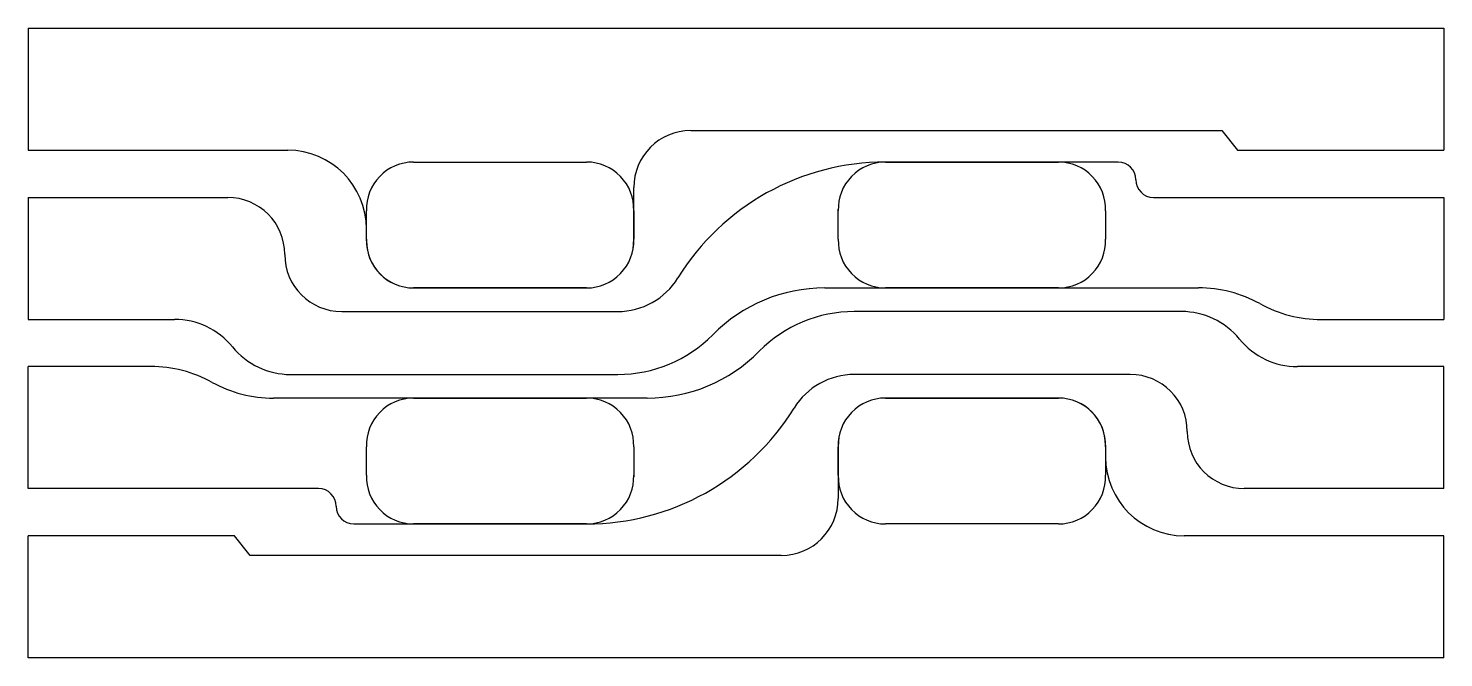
# Model space of a CAD drawing. Header units: inches. Extents: x -4.5 to 4.5, y -2 to 2.
import ezdxf

# ---------------------------------------------------------------- set-up
doc = ezdxf.new("R2010")
doc.units = ezdxf.units.IN
doc.header["$MEASUREMENT"] = 0
doc.layers.add('F.Cu', color=1, linetype='Continuous')
doc.layers.add('F.Mask', color=3, linetype='Continuous')

msp = doc.modelspace()

# ---------------------------------------------------------------- linework, layer by layer
at = {"layer": 'F.Cu', "color": 1}
for p, q in [((-4.5, 2), (4.5, 2)), ((-0.2875, 1.35), (3.0888, 1.35)), ((-4.5, 1.225), (-2.85, 1.225)), ((3.1897, 1.225), (4.5, 1.225)), ((2.43, 1.15), (0.95, 1.15)), ((-4.5, 0.925), (-3.2318, 0.925)), ((2.655, 0.925), (4.5, 0.925)), ((-0.65, 0.6595), (-0.65, 0.8405)), ((-2.05, 0.35), (-0.95, 0.35)), ((0.564, 0.35), (2.05, 0.35)), ((2.05, 0.35), (2.941, 0.35)), ((-2.5068, 0.2), (-0.7522, 0.2)), ((2.8328, 0.2), (0.7522, 0.2)), ((-4.5, 0.15), (-3.5699, 0.15)), ((3.7207, 0.15), (4.5, 0.15)), ((-3.7207, -0.15), (-4.5, -0.15)), ((4.5, -0.15), (3.5699, -0.15)), ((-2.8328, -0.2), (-0.7522, -0.2)), ((2.5068, -0.2), (0.7522, -0.2)), ((-2.05, -0.35), (-2.941, -0.35)), ((-0.564, -0.35), (-2.05, -0.35)), ((2.05, -0.35), (0.95, -0.35)), ((0.65, -0.6595), (0.65, -0.8405)), ((-2.655, -0.925), (-4.5, -0.925)), ((4.5, -0.925), (3.2318, -0.925)), ((-2.43, -1.15), (-0.95, -1.15)), ((-3.1897, -1.225), (-4.5, -1.225)), ((4.5, -1.225), (2.85, -1.225)), ((0.2875, -1.35), (-3.0888, -1.35)), ((4.5, -2), (-4.5, -2))]:
    msp.add_line(p, q, dxfattribs=at)
at = {"layer": 'F.Cu'}
for p, q in [((-4.5, 2), (-4.5, 1.225)), ((4.5, 2), (4.5, 1.225)), ((3.0888, 1.35), (3.1897, 1.225)), ((2.5425, 1.0375), (2.5425, 1.0375)), ((-4.5, 0.925), (-4.5, 0.15)), ((-0.65, 0.8405), (-0.65, 0.9875)), ((4.5, 0.925), (4.5, 0.15)), ((-2.35, 0.65), (-2.35, 0.725)), ((-4.5, -0.925), (-4.5, -0.15)), ((4.5, -0.925), (4.5, -0.15)), ((2.35, -0.65), (2.35, -0.725)), ((0.65, -0.8405), (0.65, -0.9875)), ((-2.5425, -1.0375), (-2.5425, -1.0375)), ((-4.5, -2), (-4.5, -1.225)), ((-3.0888, -1.35), (-3.1897, -1.225)), ((4.5, -2), (4.5, -1.225))]:
    msp.add_line(p, q, dxfattribs=at)
for centre, radius, start, end in [((-0.2875, 0.9875), 0.3625, 90, 180), ((-2.85, 0.725), 0.5, 0, 90), ((0.95, -0.4), 1.55, 90, 148.33176), ((2.43, 1.0375), 0.1125, 0, 90), ((2.655, 1.0375), 0.1125, 180, 270), ((-3.2318, 0.5625), 0.3625, 0, 90), ((-2.5068, 0.5625), 0.3625, 180, 270), ((0.564, -0.65), 1, 90, 135.35575), ((-0.564, 0.65), 1, 270, 315.35575), ((2.5068, -0.5625), 0.3625, 0, 90), ((-0.95, 0.4), 1.55, 270, 328.33176), ((3.2318, -0.5625), 0.3625, 180, 270), ((2.85, -0.725), 0.5, 180, 270), ((-2.655, -1.0375), 0.1125, 0, 90), ((0.2875, -0.9875), 0.3625, 270, 360), ((-2.43, -1.0375), 0.1125, 180, 270)]:
    msp.add_arc(centre, radius, start, end, dxfattribs=at)
at = {"layer": 'F.Cu', "color": 1}
for centre, radius, start, end in [((-2.05, 0.65), 0.3, 180, 270), ((-0.9501, 0.6502), 0.3002, 270.01986, 1.76026), ((-0.7522, 0.65), 0.45, 270, 328.33176), ((2.941, -0.4599), 0.8099, 61.22663, 90), ((0.7522, -0.65), 0.85, 90, 135.35575), ((2.8328, -0.2756), 0.4756, 39.20033, 90), ((3.7207, 0.9599), 0.8099, 241.22663, 270), ((-3.5699, -0.3256), 0.4756, 39.20033, 90), ((-0.7522, 0.65), 0.85, 270, 315.35575), ((3.5699, 0.3256), 0.4756, 219.20033, 270), ((-2.8328, 0.2756), 0.4756, 219.20033, 270), ((-3.7207, -0.9599), 0.8099, 61.22663, 90), ((-2.941, 0.4599), 0.8099, 241.22663, 270), ((0.7522, -0.65), 0.45, 90, 148.33176), ((0.9501, -0.6502), 0.3002, 90.01986, 181.76026), ((2.05, -0.65), 0.3, 360, 90)]:
    msp.add_arc(centre, radius, start, end, dxfattribs=at)
at = {"layer": 'F.Mask'}
for p, q in [((-2.05, 1.15), (-0.95, 1.15)), ((0.95, 1.15), (2.05, 1.15)), ((-2.35, 0.6595), (-2.3499, 0.8405)), ((-0.65, 0.8405), (-0.65, 0.6595)), ((0.65, 0.6595), (0.65, 0.85)), ((2.35, 0.8405), (2.35, 0.6595)), ((-0.95, 0.35), (-2.05, 0.35)), ((2.05, 0.35), (0.95, 0.35)), ((-2.05, -0.35), (-0.95, -0.35)), ((0.95, -0.35), (2.05, -0.35)), ((-2.35, -0.8405), (-2.35, -0.6595)), ((-0.65, -0.6595), (-0.65, -0.85)), ((0.65, -0.8405), (0.65, -0.6595)), ((2.35, -0.6595), (2.3499, -0.8405)), ((-0.95, -1.15), (-2.05, -1.15)), ((2.05, -1.15), (0.95, -1.15))]:
    msp.add_line(p, q, dxfattribs=at)
for centre, start, end in [((-2.05, 0.85), 90, 181.80866), ((-0.95, 0.85), 358.19134, 90), ((0.95, 0.85), 90, 181.80866), ((2.05, 0.85), 358.19134, 90), ((-2.05, 0.65), 178.19134, 270), ((-0.95, 0.65), 270, 1.80866), ((0.95, 0.65), 178.19134, 270), ((2.05, 0.65), 270, 1.80866), ((-2.05, -0.65), 90, 181.80866), ((-0.95, -0.65), 358.19134, 90), ((0.95, -0.65), 90, 181.80866), ((2.05, -0.65), 358.19134, 90), ((-2.05, -0.85), 178.19134, 270), ((-0.95, -0.85), 270, 1.80866), ((0.95, -0.85), 178.19134, 270), ((2.05, -0.85), 270, 1.80866)]:
    msp.add_arc(centre, 0.3, start, end, dxfattribs=at)

doc.saveas('drawing.dxf')
